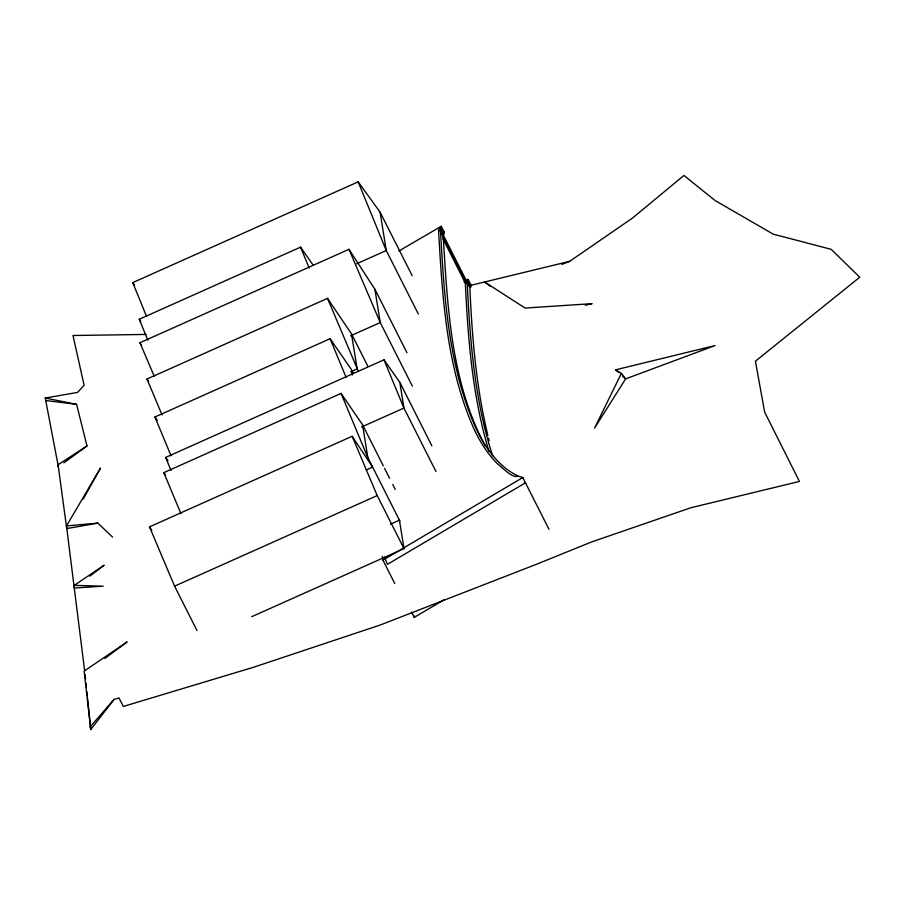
<?xml version="1.0" encoding="UTF-8"?>
<svg xmlns="http://www.w3.org/2000/svg" width="905" height="905" viewBox="0 0 905 905"><rect width="100%" height="100%" fill="white"/><g stroke="black" fill="none" stroke-linecap="round" stroke-linejoin="round"><path stroke-width="1.36" d="M615.649 369.806L621.328 373.46L594.551 428.122L625.638 378.878L715.108 345.552L615.649 369.806L618.647 372.521M83.26 498.96L100.478 468.089L66.484 525.929L84.606 670.492M114.019 699.452L90.772 729.543L90.172 726.794L114.019 699.452L118.996 697.936L123.295 706.454L253.366 667.313L380.519 624.914L536.676 564.2L591.497 541.982L690.82 507.762L799.432 481.437L764.635 412.103L755.426 361.185L859.75 277.224L831.152 249.328L773.209 234.135L715.176 200.593L683.92 175.457L632.482 218.082L569.686 261.341L561.881 264.396M89.81 576.18L104.154 565.195L74.255 585.365L74.357 588.024L103.215 586.18L74.255 585.365M104.912 658.433L127.096 641.939L84.142 671.103L90.772 729.543L87.57 698.603M63.904 462.851L87.004 445.939L76.586 404.354L45.25 398.019L58.406 466.878L58.067 464.751L87.004 445.939M548.996 529.323L522.796 477.512L518.384 476.222C511.879 478.394 503.338 468.145 498.089 464.356C488.191 454.763 480.747 442.918 474.729 430.599C446.369 367.973 442.398 297.734 438.552 230.062L439.536 229.655L439.445 227.438L466.233 280.482L466.324 282.699L465.351 283.107C468.009 339.726 472.523 396.978 489.005 451.493M521.314 478.44L522.83 477.512L382.951 560.161L394.795 583.601M411.56 612.085L414.241 617.38L444.434 599.551M398.867 251.024L441.255 226.307L443.936 231.612L444.027 233.829L443.054 234.248C447.556 305.845 450.633 381.605 485.329 446.165M441.889 232.8L443.936 231.612M463.96 281.806L468.055 279.351L470.724 284.656L470.815 286.874L469.842 287.292C472.037 337.022 476.132 387.001 487.874 435.497M468.688 285.844L470.724 284.656M146.508 316.32L132.73 282.62L358.165 181.86L380.1 212.189L412.171 275.697M147.832 340.099L139.223 319.25L300.528 247.156L313.164 265.142M154.201 376.163L139.947 342.746L348.979 249.316L374.885 289.227L406.967 352.735M356.627 263.785L386.254 250.538L380.1 212.189M162.063 414.954L146.995 379.037L327.508 298.356L351.491 333.877L367.849 366.254M171.022 455.758L154.925 417.001L330.076 338.719L351.479 369.602L352.35 374.998M350.563 335.823L380.247 322.565L374.885 289.227M350.676 371.797L357.124 368.912L351.491 333.877M171.022 470.464L165.638 457.432L383.992 359.817L399.784 382.295M180.955 513.723L163.828 472.648L341.061 393.426L362.532 424.728L383.301 465.826M361.548 427.013L403.935 408.076L399.795 382.295L431.866 445.803M197.007 630.57L174.575 586.157L149.517 526.846L352.147 436.278L372.634 467.127L366.186 470.012M174.575 586.157L377.215 495.589L404.003 548.622L251.703 616.701M390.394 524.21L399.433 520.171L404.003 548.622M518.384 476.222C498.881 466.957 485.736 448.371 476.539 429.468C448.19 366.842 444.219 296.602 440.373 228.942L441.346 228.524L441.255 226.307M492.558 455.758C474.537 399.716 469.967 340.45 467.161 281.987L468.145 281.568L468.055 279.351M569.686 261.341L469.887 285.561M585.309 305.29L592.119 303.65L525.115 308.073L484.786 282.089L490.284 286.285M112.582 537.061L97.842 523.113L66.732 528.588L58.067 464.751M45.25 398.019L77.513 392.431L84.12 385.349L72.988 335.506L146.056 334.431M66.484 525.929L97.842 523.113M45.657 400.496L76.586 404.354M524.368 482.489L525.477 482.806L387.442 564.335L384.433 557.095M622.64 376.152L625.638 378.878L621.328 373.46M132.73 282.62L134.347 284.871M139.223 319.25L140.795 321.501M165.638 457.432L168.002 460.803M154.925 417.001L157.3 420.429M163.828 472.648L165.411 474.967M146.995 379.037L148.544 381.333M149.517 526.846L151.791 530.273M139.947 342.746L141.474 345.099M441.346 228.524L444.027 233.829M468.145 281.568L470.815 286.874M440.373 228.942L443.054 234.248M467.161 281.987L469.842 287.292M439.536 229.655L466.324 282.699M442.918 238.705L465.351 283.107M418.336 314.046L386.254 250.538L358.165 181.86M412.318 386.062L380.247 322.565L348.979 249.316M436.006 471.584L403.935 408.076L383.992 359.817M358.38 371.401L327.508 298.356M352.113 370.846L353.369 373.335M384.557 468.315L389.591 478.27M392.736 484.503L395.247 489.481M341.061 393.426L367.826 457.591L399.897 521.099M352.147 436.278L377.215 495.589M330.076 338.719L346.163 377.476M300.528 247.156L309.137 267.993M488.519 438.054L489.175 440.599M413.902 615.445L414.241 617.38M382.283 556.27L382.951 560.161M362.543 424.728L367.826 457.591M85.104 674.689L85.534 678.908M85.975 683.128L86.405 687.348M86.846 691.567L87.276 695.787"/></g></svg>
